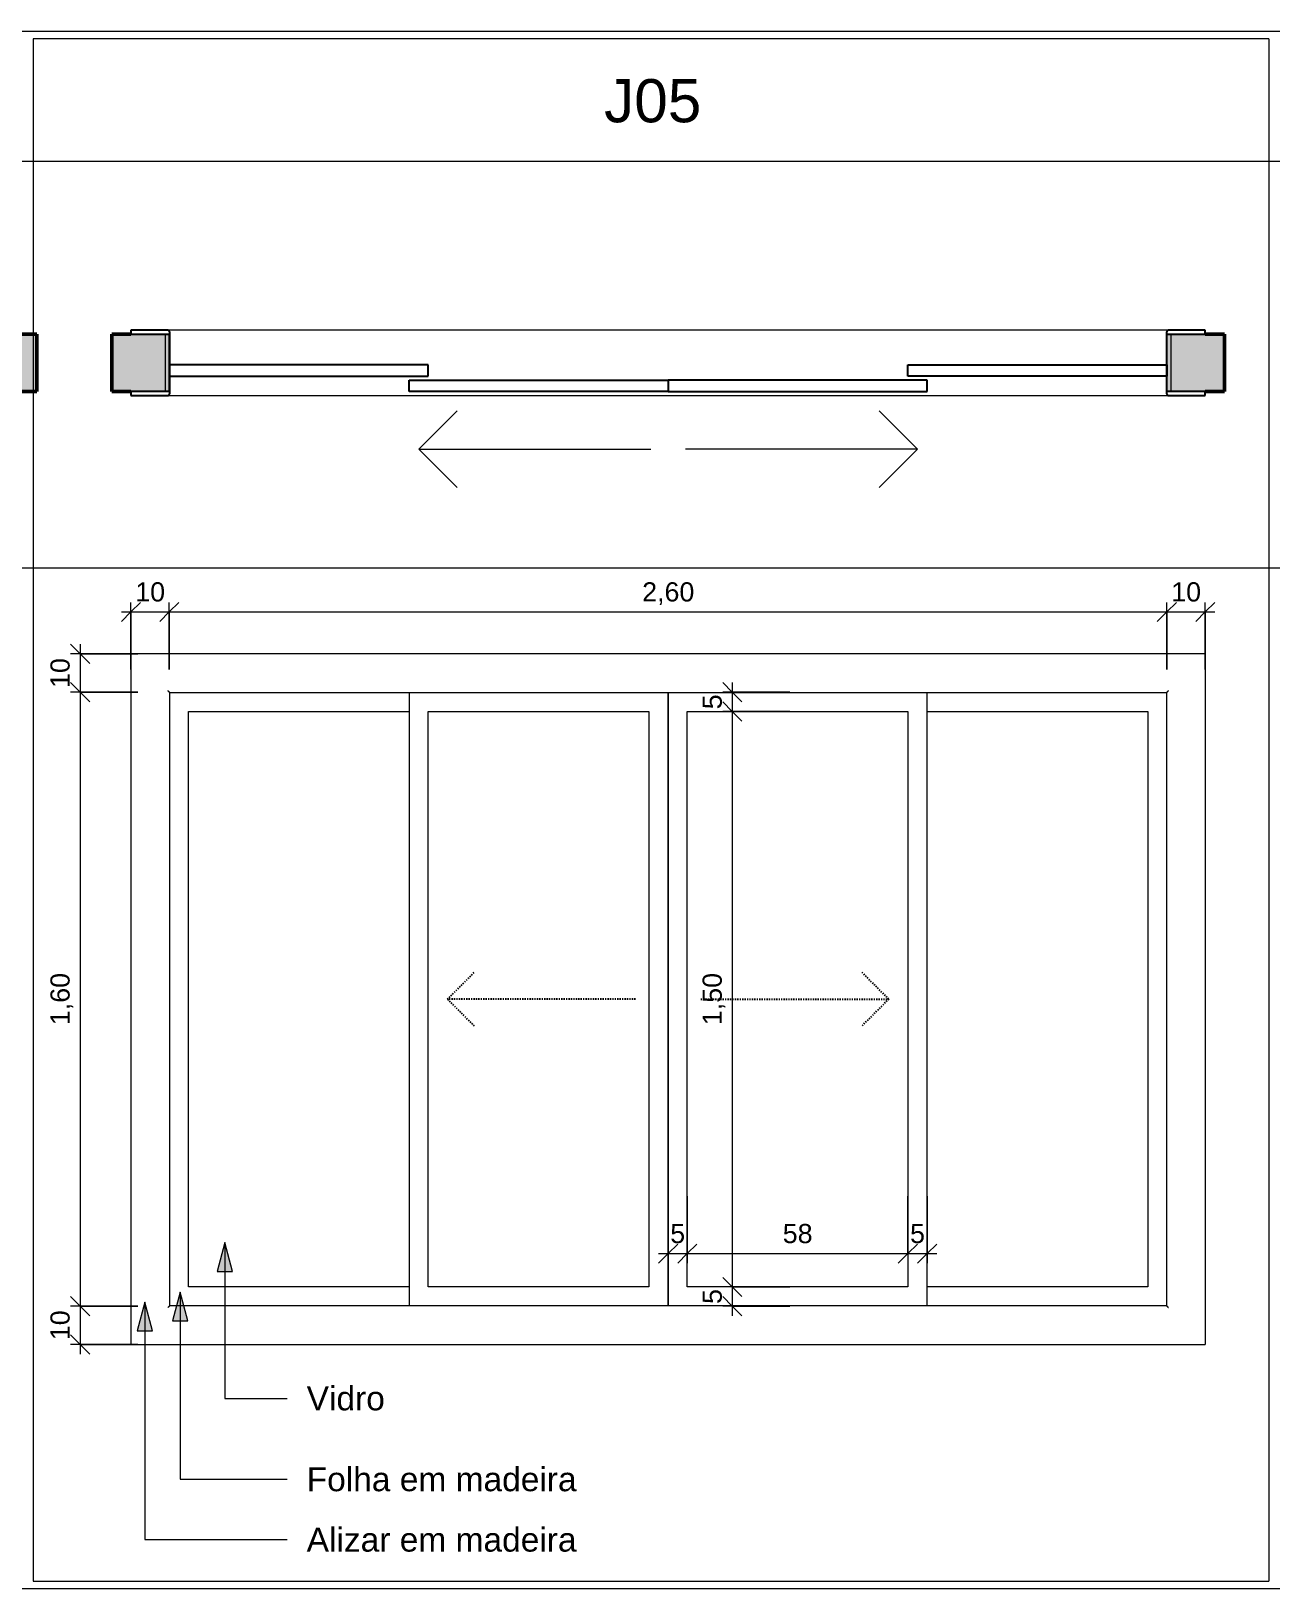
# Model space of a CAD drawing. Header units: millimetres. Extents: x 502 to 64776, y -45 to 5297.
# Drawn here: x 52668 to 55899, y 1167 to 5227 of the extents above; entities that cross this region are included whole.
import ezdxf

# ---------------------------------------------------------------- set-up
doc = ezdxf.new("R2010")
doc.units = ezdxf.units.MM
doc.linetypes.add('Dash', pattern=[6.35, 3.175, -3.175])
for name, color, linetype, lineweight in [('A-ANNO-DIMS', 211, 'Continuous', 9), ('A-ANNO-DIMS-25', 211, 'Continuous', 9), ('A-DETL-THIN', 151, 'Continuous', 9), ('A-GLAZ', 151, 'Continuous', 25), ('A-GLAZ-HDLN', 1, 'Dash', 25), ('A-WALL', 113, 'Continuous', 50), ('A-WALL-PATT', 111, 'Continuous', 25), ('G-ANNO-TEXT', 231, 'Continuous', 9)]:
    doc.layers.add(name, color=color, linetype=linetype, lineweight=lineweight)
doc.styles.add('@Arial Unicode MS', font='ARIALUNI.TTF', dxfattribs={"height": 50})
doc.styles.add('Arial', font='arial.ttf', dxfattribs={"height": 112.5})
doc.styles.add('Arial_3', font='arial.ttf', dxfattribs={"height": 62.5})
doc.dimstyles.new('CRT_-__Metros_-_Linha_de_chamada_3_5_mm', dxfattribs={"dimscale": 304.8, "dimtxt": 50.292243, "dimasz": 0.164042, "dimexe": 0.082021, "dimexo": 0.0625, "dimgap": 0.04101, "dimtad": 1, "dimlfac": 0.001, "dimrnd": 0.01, "dimzin": 0, "dimdsep": 46, "dimtxsty": '@Arial Unicode MS', "dimblk1": 'OBLIQUE', "dimblk2": 'OBLIQUE', "dimsah": 1, "dimcen": 0.09, "dimdle": 0.082021, "dimazin": 0, "dimtfac": 1, "dimtdec": 4, "dimtix": 1, "dimtmove": 0, "dimatfit": 3, "dimfxl": 0.492126, "dimfxlon": 1, "dimtvp": 1, "dimtolj": 1, "dimtzin": 0, "dimarcsym": 2})
doc.dimstyles.new('CRT_-__Metros_-_Linha_de_chamada_3_5_mm_1', dxfattribs={"dimscale": 304.8, "dimtxt": 50.292243, "dimasz": 0.164042, "dimexe": 0.082021, "dimexo": 0.0625, "dimgap": 0.04101, "dimtad": 1, "dimdec": 0, "dimlfac": 0.1, "dimdsep": 46, "dimtxsty": '@Arial Unicode MS', "dimblk1": 'OBLIQUE', "dimblk2": 'OBLIQUE', "dimsah": 1, "dimcen": 0.09, "dimdle": 0.082021, "dimazin": 0, "dimtfac": 1, "dimtdec": 4, "dimtix": 1, "dimtmove": 0, "dimatfit": 3, "dimfxl": 0.492126, "dimfxlon": 1, "dimtvp": 1, "dimtolj": 1, "dimtzin": 0, "dimarcsym": 2})

# ---------------------------------------------------------------- blocks, each defined once
blk = doc.blocks.new('Family - ___-4157164-DETALHAMENTO DE JANELAS')
at = {"layer": 'A-WALL-PATT'}
h = blk.add_hatch(color=256, dxfattribs=at)
h.paths.add_polyline_path([(11636, 4287.4), (11686, 4287.4), (11686, 4437.4), (11536, 4437.4), (11536, 4287.4), (11541.1, 4287.4)])
h.paths.add_polyline_path([(8986.6, 4287.4), (9136, 4287.4), (9136, 4437.4), (8986, 4437.4), (8986, 4287.4)])
at = {"layer": 'A-GLAZ'}
for p, q in [((9132, 4447.4), (9036, 4447.4)), ((9036, 4447.4), (9036, 4437.4)), ((9036, 4437.4), (9136, 4437.4)), ((9136, 4437.4), (9136, 4287.4)), ((9137, 4282.4), (9137, 4442.4)), ((11535, 4442.4), (11535, 4282.4)), ((11536, 4287.4), (11536, 4437.4)), ((11536, 4437.4), (11636, 4437.4)), ((11636, 4447.4), (11540, 4447.4)), ((11636, 4437.4), (11636, 4447.4)), ((9136, 4357.4), (9136, 4327.4)), ((9761, 4357.4), (9136, 4357.4)), ((9761, 4327.4), (9761, 4357.4)), ((10911, 4327.4), (10911, 4357.4)), ((10911, 4357.4), (11536, 4357.4)), ((11536, 4357.4), (11536, 4327.4)), ((9136, 4327.4), (9761, 4327.4)), ((9711, 4287.4), (9711, 4317.4)), ((9711, 4317.4), (10336, 4317.4)), ((10336, 4317.4), (10336, 4287.4)), ((10961, 4317.4), (10336, 4317.4)), ((10336, 4317.4), (10336, 4287.4)), ((11536, 4327.4), (10911, 4327.4)), ((10961, 4287.4), (10961, 4317.4)), ((9036, 4287.4), (9036, 4277.4)), ((9136, 4287.4), (9036, 4287.4)), ((9036, 4277.4), (9132, 4277.4)), ((10336, 4287.4), (9711, 4287.4)), ((10336, 4287.4), (10961, 4287.4)), ((11636, 4287.4), (11536, 4287.4)), ((11540, 4277.4), (11636, 4277.4)), ((11636, 4277.4), (11636, 4287.4))]:
    blk.add_line(p, q, dxfattribs=at)
at = {"layer": 'A-GLAZ', "lineweight": 9}
for p, q in [((9126, 4287.4), (9126, 4437.4)), ((11540, 4447.4), (9132, 4447.4)), ((11546, 4437.4), (11546, 4287.4)), ((9132, 4277.4), (11540, 4277.4)), ((9736, 4137.4), (9836, 4237.4)), ((10936, 4137.4), (10836, 4237.4)), ((9736, 4137.4), (9836, 4037.4)), ((9736, 4137.4), (10291, 4137.4)), ((10936, 4137.4), (10381, 4137.4)), ((10936, 4137.4), (10836, 4037.4))]:
    blk.add_line(p, q, dxfattribs=at)
at = {"layer": 'A-GLAZ'}
for centre, start, end in [((9132, 4442.4), 0, 90), ((11540, 4442.4), 90, 180), ((9132, 4282.4), 270, 0), ((11540, 4282.4), 180, 270)]:
    blk.add_arc(centre, 5, start, end, dxfattribs=at)
at = {"layer": 'A-GLAZ', "lineweight": 9}
for points, knots in [([(9132, 4447.4), (9132.5, 4447.4), (9133.1, 4447.3), (9134, 4447), (9134.4, 4446.8), (9134.8, 4446.6), (9135.2, 4446.3), (9135.5, 4446), (9135.8, 4445.7), (9136.1, 4445.4), (9136.4, 4444.9), (9136.7, 4444.3), (9136.9, 4443.5), (9137, 4442.8), (9137, 4442.4)], [0, 0, 0, 0, 0.166667, 0.25, 0.333333, 0.375, 0.416667, 0.5, 0.541667, 0.583333, 0.666667, 0.75, 0.833333, 1, 1, 1, 1]), ([(11540, 4447.4), (11539.6, 4447.4), (11538.9, 4447.3), (11538.1, 4447), (11537.6, 4446.8), (11537.3, 4446.6), (11536.9, 4446.3), (11536.6, 4446), (11536.3, 4445.7), (11536, 4445.4), (11535.7, 4444.9), (11535.4, 4444.3), (11535.1, 4443.5), (11535, 4442.8), (11535, 4442.4)], [0, 0, 0, 0, 0.166667, 0.25, 0.333333, 0.375, 0.416667, 0.5, 0.541667, 0.583333, 0.666667, 0.75, 0.833333, 1, 1, 1, 1]), ([(9137, 4282.4), (9137, 4282), (9136.9, 4281.3), (9136.7, 4280.5), (9136.4, 4279.9), (9136.1, 4279.4), (9135.8, 4279.1), (9135.5, 4278.8), (9135.1, 4278.4), (9134.6, 4278.1), (9134.2, 4277.9), (9133.8, 4277.7), (9133.1, 4277.5), (9132.5, 4277.4), (9132, 4277.4)], [0, 0, 0, 0, 0.166667, 0.25, 0.333333, 0.416667, 0.458333, 0.5, 0.583333, 0.666667, 0.708333, 0.75, 0.833333, 1, 1, 1, 1]), ([(11535, 4282.4), (11535, 4282), (11535.1, 4281.3), (11535.4, 4280.5), (11535.7, 4279.9), (11536, 4279.4), (11536.3, 4279.1), (11536.6, 4278.8), (11537, 4278.4), (11537.4, 4278.1), (11537.8, 4277.9), (11538.2, 4277.7), (11538.9, 4277.5), (11539.6, 4277.4), (11540, 4277.4)], [0, 0, 0, 0, 0.166667, 0.25, 0.333333, 0.416667, 0.458333, 0.5, 0.583333, 0.666667, 0.708333, 0.75, 0.833333, 1, 1, 1, 1])]:
    blk.add_open_spline(points, degree=3, knots=knots, dxfattribs=at)
at = {"layer": 'A-WALL'}
for p, q in [((9036, 4437.4), (8986, 4437.4)), ((8986, 4437.4), (8986, 4287.4)), ((11686, 4437.4), (11636, 4437.4)), ((11686, 4287.4), (11686, 4437.4)), ((8986, 4287.4), (9036, 4287.4)), ((11636, 4287.4), (11686, 4287.4))]:
    blk.add_line(p, q, dxfattribs=at)
blk = doc.blocks.new('Family - ___-4157260-DETALHAMENTO DE JANELAS')
at = {"layer": 'A-WALL-PATT'}
h = blk.add_hatch(color=256, dxfattribs=at)
h.paths.add_polyline_path([(14634.8, 4287.4), (14780.8, 4287.4), (14780.8, 4437.4), (14630.8, 4437.4), (14630.8, 4287.4)])
h.paths.add_polyline_path([(11930.8, 4287.4), (12030.8, 4287.4), (12030.8, 4437.4), (11880.8, 4437.4), (11880.8, 4287.4)])
at = {"layer": 'A-GLAZ'}
for p, q in [((12026.8, 4447.4), (11930.8, 4447.4)), ((11930.8, 4447.4), (11930.8, 4437.4)), ((11930.8, 4437.4), (12030.8, 4437.4)), ((12030.8, 4437.4), (12030.8, 4287.4)), ((12031.8, 4282.4), (12031.8, 4442.4)), ((14629.8, 4442.4), (14629.8, 4282.4)), ((14630.8, 4287.4), (14630.8, 4437.4)), ((14630.8, 4437.4), (14730.8, 4437.4)), ((14730.8, 4447.4), (14634.8, 4447.4)), ((14730.8, 4437.4), (14730.8, 4447.4)), ((12030.8, 4357.4), (12030.8, 4327.4)), ((12705.8, 4357.4), (12030.8, 4357.4)), ((12705.8, 4327.4), (12705.8, 4357.4)), ((13955.8, 4327.4), (13955.8, 4357.4)), ((13955.8, 4357.4), (14630.8, 4357.4)), ((14630.8, 4357.4), (14630.8, 4327.4)), ((12030.8, 4327.4), (12705.8, 4327.4)), ((12655.8, 4287.4), (12655.8, 4317.4)), ((12655.8, 4317.4), (13330.8, 4317.4)), ((13330.8, 4317.4), (13330.8, 4287.4)), ((14005.8, 4317.4), (13330.8, 4317.4)), ((13330.8, 4317.4), (13330.8, 4287.4)), ((14630.8, 4327.4), (13955.8, 4327.4)), ((14005.8, 4287.4), (14005.8, 4317.4)), ((11930.8, 4287.4), (11930.8, 4277.4)), ((12030.8, 4287.4), (11930.8, 4287.4)), ((11930.8, 4277.4), (12026.8, 4277.4)), ((13330.8, 4287.4), (12655.8, 4287.4)), ((13330.8, 4287.4), (14005.8, 4287.4)), ((14730.8, 4287.4), (14630.8, 4287.4)), ((14634.8, 4277.4), (14730.8, 4277.4)), ((14730.8, 4277.4), (14730.8, 4287.4))]:
    blk.add_line(p, q, dxfattribs=at)
at = {"layer": 'A-GLAZ', "lineweight": 9}
for p, q in [((12020.8, 4287.4), (12020.8, 4437.4)), ((14634.8, 4447.4), (12026.8, 4447.4)), ((14640.8, 4437.4), (14640.8, 4287.4)), ((12026.8, 4277.4), (14634.8, 4277.4)), ((12680.8, 4137.4), (12780.8, 4237.4)), ((13980.8, 4137.4), (13880.8, 4237.4)), ((12680.8, 4137.4), (12780.8, 4037.4)), ((12680.8, 4137.4), (13285.8, 4137.4)), ((13980.8, 4137.4), (13375.8, 4137.4)), ((13980.8, 4137.4), (13880.8, 4037.4))]:
    blk.add_line(p, q, dxfattribs=at)
at = {"layer": 'A-GLAZ'}
for centre, start, end in [((12026.8, 4442.4), 0, 90), ((14634.8, 4442.4), 90, 180), ((12026.8, 4282.4), 270, 0), ((14634.8, 4282.4), 180, 270)]:
    blk.add_arc(centre, 5, start, end, dxfattribs=at)
at = {"layer": 'A-GLAZ', "lineweight": 9}
for points, knots in [([(12026.8, 4447.4), (12027.3, 4447.4), (12027.9, 4447.3), (12028.7, 4447), (12029.2, 4446.8), (12029.6, 4446.6), (12030, 4446.3), (12030.3, 4446), (12030.6, 4445.7), (12030.9, 4445.4), (12031.2, 4444.9), (12031.5, 4444.3), (12031.7, 4443.5), (12031.8, 4442.8), (12031.8, 4442.4)], [0, 0, 0, 0, 0.166667, 0.25, 0.333333, 0.375, 0.416667, 0.5, 0.541667, 0.583333, 0.666667, 0.75, 0.833333, 1, 1, 1, 1]), ([(14634.8, 4447.4), (14634.4, 4447.4), (14633.7, 4447.3), (14632.9, 4447), (14632.4, 4446.8), (14632, 4446.6), (14631.7, 4446.3), (14631.4, 4446), (14631.1, 4445.7), (14630.8, 4445.4), (14630.5, 4444.9), (14630.2, 4444.3), (14629.9, 4443.5), (14629.8, 4442.8), (14629.8, 4442.4)], [0, 0, 0, 0, 0.166667, 0.25, 0.333333, 0.375, 0.416667, 0.5, 0.541667, 0.583333, 0.666667, 0.75, 0.833333, 1, 1, 1, 1]), ([(12031.8, 4282.4), (12031.8, 4282), (12031.7, 4281.3), (12031.5, 4280.5), (12031.2, 4279.9), (12030.9, 4279.4), (12030.6, 4279.1), (12030.3, 4278.8), (12029.9, 4278.4), (12029.4, 4278.1), (12029, 4277.9), (12028.6, 4277.7), (12027.9, 4277.5), (12027.3, 4277.4), (12026.8, 4277.4)], [0, 0, 0, 0, 0.166667, 0.25, 0.333333, 0.416667, 0.458333, 0.5, 0.583333, 0.666667, 0.708333, 0.75, 0.833333, 1, 1, 1, 1]), ([(14629.8, 4282.4), (14629.8, 4282), (14629.9, 4281.3), (14630.2, 4280.5), (14630.5, 4279.9), (14630.8, 4279.4), (14631.1, 4279.1), (14631.4, 4278.8), (14631.8, 4278.4), (14632.2, 4278.1), (14632.6, 4277.9), (14633, 4277.7), (14633.7, 4277.5), (14634.4, 4277.4), (14634.8, 4277.4)], [0, 0, 0, 0, 0.166667, 0.25, 0.333333, 0.416667, 0.458333, 0.5, 0.583333, 0.666667, 0.708333, 0.75, 0.833333, 1, 1, 1, 1])]:
    blk.add_open_spline(points, degree=3, knots=knots, dxfattribs=at)
at = {"layer": 'A-WALL'}
for p, q in [((11930.8, 4437.4), (11880.8, 4437.4)), ((11880.8, 4437.4), (11880.8, 4287.4)), ((14780.8, 4437.4), (14730.8, 4437.4)), ((14780.8, 4287.4), (14780.8, 4437.4)), ((11880.8, 4287.4), (11930.8, 4287.4)), ((14730.8, 4287.4), (14780.8, 4287.4))]:
    blk.add_line(p, q, dxfattribs=at)
blk = doc.blocks.new('Family - ___-4157262-DETALHAMENTO DE JANELAS')
at = {"layer": 'A-GLAZ', "lineweight": 9}
for p, q in [((11930.8, 3603.9), (11930.8, 1803.9)), ((14730.8, 3603.9), (11930.8, 3603.9)), ((14730.8, 3603.9), (14730.8, 1803.9)), ((12031.8, 1904.9), (12031.8, 3502.9)), ((12031.8, 3502.9), (14629.8, 3502.9)), ((12655.8, 3502.9), (12655.8, 1904.9)), ((13330.8, 1904.9), (13330.8, 3502.9)), ((13330.8, 3502.9), (13330.8, 1904.9)), ((14005.8, 1904.9), (14005.8, 3503)), ((14629.8, 3502.9), (14629.8, 1904.9)), ((12080.8, 1953.9), (12080.8, 3453.9)), ((12080.8, 3453.9), (12655.8, 3453.9)), ((12705.8, 1953.9), (12705.8, 3453.9)), ((12705.8, 3453.9), (13280.8, 3453.9)), ((13280.8, 3453.9), (13280.8, 1953.9)), ((13380.8, 3453.9), (13955.8, 3453.9)), ((13380.8, 1953.9), (13380.8, 3453.9)), ((13955.8, 3453.9), (13955.8, 1953.9)), ((14005.8, 3453.9), (14580.8, 3453.9)), ((14580.8, 3453.9), (14580.8, 1953.9)), ((12655.8, 1953.9), (12080.8, 1953.9)), ((13280.8, 1953.9), (12705.8, 1953.9)), ((13955.8, 1953.9), (13380.8, 1953.9)), ((14580.8, 1953.9), (14005.8, 1953.9)), ((14629.8, 1904.9), (12031.8, 1904.9)), ((11930.8, 1803.9), (14730.8, 1803.9))]:
    blk.add_line(p, q, dxfattribs=at)
for points, knots in [([(12031.8, 3502.9), (12031.8, 3502.9), (12031.7, 3503), (12031.5, 3503.3), (12031.2, 3503.6), (12030.9, 3503.9), (12030.6, 3504.2), (12030.3, 3504.5), (12029.9, 3504.9), (12029.4, 3505.3), (12029, 3505.7), (12028.6, 3506.1), (12027.9, 3506.9), (12027.3, 3507.5), (12026.8, 3507.9)], [0, 0, 0, 0, 0.166667, 0.25, 0.333333, 0.416667, 0.458333, 0.5, 0.583333, 0.666667, 0.708333, 0.75, 0.833333, 1, 1, 1, 1]), ([(14634.8, 3507.9), (14634.4, 3507.5), (14633.7, 3506.9), (14632.9, 3506), (14632.4, 3505.5), (14632.1, 3505.2), (14631.7, 3504.8), (14631.4, 3504.5), (14631.1, 3504.2), (14630.8, 3503.9), (14630.5, 3503.6), (14630.2, 3503.3), (14629.9, 3503), (14629.8, 3502.9), (14629.8, 3502.9)], [-1, -1, -1, -1, -0.833333, -0.75, -0.666667, -0.625, -0.583333, -0.5, -0.458333, -0.416667, -0.333333, -0.25, -0.166667, 0, 0, 0, 0]), ([(12031.8, 1904.9), (12031.8, 1904.9), (12031.7, 1904.9), (12031.5, 1904.6), (12031.2, 1904.3), (12030.9, 1904), (12030.6, 1903.7), (12030.3, 1903.4), (12029.9, 1903), (12029.4, 1902.5), (12029, 1902.2), (12028.6, 1901.8), (12027.9, 1901), (12027.3, 1900.4), (12026.8, 1899.9)], [0, 0, 0, 0, 0.166667, 0.25, 0.333333, 0.416667, 0.458333, 0.5, 0.583333, 0.666667, 0.708333, 0.75, 0.833333, 1, 1, 1, 1]), ([(14629.8, 1904.9), (14629.8, 1904.9), (14629.9, 1904.9), (14630.2, 1904.6), (14630.5, 1904.3), (14630.8, 1904), (14631.1, 1903.7), (14631.4, 1903.4), (14631.8, 1903), (14632.2, 1902.5), (14632.6, 1902.2), (14633, 1901.8), (14633.7, 1901), (14634.4, 1900.4), (14634.8, 1899.9)], [0, 0, 0, 0, 0.166667, 0.25, 0.333333, 0.416667, 0.458333, 0.5, 0.583333, 0.666667, 0.708333, 0.75, 0.833333, 1, 1, 1, 1])]:
    blk.add_open_spline(points, degree=3, knots=knots, dxfattribs=at)
at = {"layer": 'A-GLAZ-HDLN'}
for p, q in [((12755.8, 2703.9), (12826.5, 2774.7)), ((13905.8, 2703.9), (13835.1, 2774.7)), ((12755.8, 2703.9), (12826.5, 2633.2)), ((13245.8, 2703.9), (12755.8, 2703.9)), ((13415.8, 2703.9), (13905.8, 2703.9)), ((13905.8, 2703.9), (13835.1, 2633.2))]:
    blk.add_line(p, q, dxfattribs=at)
blk = doc.blocks.new('DIMBLOCK184-DETALHAMENTO DE JANELAS')
at = {"layer": 'A-ANNO-DIMS-25', "lineweight": 18}
for p, q in [((52928.3, 3713.1), (52953.3, 3738.1)), ((53028.3, 3713.1), (53053.3, 3738.1)), ((52928.3, 3713.1), (52903.3, 3688.1)), ((53028.3, 3713.1), (53003.3, 3688.1))]:
    blk.add_line(p, q, dxfattribs=at)
at = {"layer": 'A-ANNO-DIMS-25'}
for p, q in [((52928.3, 3563.1), (52928.3, 3738.1)), ((53028.3, 3563.1), (53028.3, 3738.1)), ((52903.3, 3713.1), (53028.3, 3713.1)), ((52928.3, 3713.1), (52928.3, 3563.1)), ((53028.3, 3713.1), (53028.3, 3563.1))]:
    blk.add_line(p, q, dxfattribs=at)
at = {"layer": 'A-ANNO-DIMS-25', "color": 0, "insert": (52939.6, 3790.5), "char_height": 50, "width": 92.937, "attachment_point": 1, "line_spacing_factor": 1.117605, "style": '@Arial Unicode MS'}
blk.add_mtext('10', dxfattribs=at)
blk = doc.blocks.new('_Oblique')
at = {"color": 0, "linetype": 'ByBlock', "lineweight": -2}
blk.add_line((-0.5, -0.5), (0.5, 0.5), dxfattribs=at)
blk = doc.blocks.new('DIMBLOCK185-DETALHAMENTO DE JANELAS')
at = {"layer": 'A-ANNO-DIMS-25', "lineweight": 18}
for p, q in [((53028.3, 3713.1), (53053.3, 3738.1)), ((55628.3, 3713.1), (55653.3, 3738.1)), ((53028.3, 3713.1), (53003.3, 3688.1)), ((55628.3, 3713.1), (55603.3, 3688.1))]:
    blk.add_line(p, q, dxfattribs=at)
at = {"layer": 'A-ANNO-DIMS-25'}
for p, q in [((53028.3, 3563.1), (53028.3, 3738.1)), ((55628.3, 3563.1), (55628.3, 3738.1)), ((53028.3, 3713.1), (55628.3, 3713.1)), ((53028.3, 3713.1), (53028.3, 3563.1)), ((55628.3, 3713.1), (55628.3, 3563.1))]:
    blk.add_line(p, q, dxfattribs=at)
at = {"layer": 'A-ANNO-DIMS-25', "color": 0, "insert": (54260.7, 3790.5), "char_height": 50, "width": 162.337, "attachment_point": 1, "line_spacing_factor": 1.117605, "style": '@Arial Unicode MS'}
blk.add_mtext('2,60', dxfattribs=at)
blk = doc.blocks.new('DIMBLOCK186-DETALHAMENTO DE JANELAS')
at = {"layer": 'A-ANNO-DIMS-25', "lineweight": 18}
for p, q in [((55628.3, 3713.1), (55653.3, 3738.1)), ((55728.3, 3713.1), (55753.3, 3738.1)), ((55628.3, 3713.1), (55603.3, 3688.1)), ((55728.3, 3713.1), (55703.3, 3688.1))]:
    blk.add_line(p, q, dxfattribs=at)
at = {"layer": 'A-ANNO-DIMS-25'}
for p, q in [((55628.3, 3563.1), (55628.3, 3738.1)), ((55728.3, 3563.1), (55728.3, 3738.1)), ((55628.3, 3713.1), (55753.3, 3713.1)), ((55628.3, 3713.1), (55628.3, 3563.1)), ((55728.3, 3713.1), (55728.3, 3563.1))]:
    blk.add_line(p, q, dxfattribs=at)
at = {"layer": 'A-ANNO-DIMS-25', "color": 0, "insert": (55639.6, 3790.5), "char_height": 50, "width": 92.937, "attachment_point": 1, "line_spacing_factor": 1.117605, "style": '@Arial Unicode MS'}
blk.add_mtext('10', dxfattribs=at)
blk = doc.blocks.new('DIMBLOCK187-DETALHAMENTO DE JANELAS')
at = {"layer": 'A-ANNO-DIMS-25', "lineweight": 18}
for p, q in [((52795.9, 3603.9), (52770.9, 3628.9)), ((52795.9, 3603.9), (52820.9, 3578.9)), ((52795.9, 3503.9), (52770.9, 3528.9)), ((52795.9, 3503.9), (52820.9, 3478.9))]:
    blk.add_line(p, q, dxfattribs=at)
at = {"layer": 'A-ANNO-DIMS-25'}
for p, q in [((52795.9, 3628.9), (52795.9, 3503.9)), ((52945.9, 3603.9), (52770.9, 3603.9)), ((52795.9, 3603.9), (52945.9, 3603.9)), ((52945.9, 3503.9), (52770.9, 3503.9)), ((52795.9, 3503.9), (52945.9, 3503.9))]:
    blk.add_line(p, q, dxfattribs=at)
at = {"layer": 'A-ANNO-DIMS-25', "color": 0, "insert": (52718.5, 3515.2), "char_height": 50, "width": 92.937, "attachment_point": 1, "rotation": 90, "line_spacing_factor": 1.117605, "style": '@Arial Unicode MS'}
blk.add_mtext('10', dxfattribs=at)
blk = doc.blocks.new('DIMBLOCK188-DETALHAMENTO DE JANELAS')
at = {"layer": 'A-ANNO-DIMS-25', "lineweight": 18}
for p, q in [((52795.9, 3503.9), (52770.9, 3528.9)), ((52795.9, 3503.9), (52820.9, 3478.9)), ((52795.9, 1903.9), (52770.9, 1928.9)), ((52795.9, 1903.9), (52820.9, 1878.9))]:
    blk.add_line(p, q, dxfattribs=at)
at = {"layer": 'A-ANNO-DIMS-25'}
for p, q in [((52945.9, 3503.9), (52770.9, 3503.9)), ((52795.9, 3503.9), (52795.9, 1903.9)), ((52795.9, 3503.9), (52945.9, 3503.9)), ((52945.9, 1903.9), (52770.9, 1903.9)), ((52795.9, 1903.9), (52945.9, 1903.9))]:
    blk.add_line(p, q, dxfattribs=at)
at = {"layer": 'A-ANNO-DIMS-25', "color": 0, "insert": (52718.5, 2636.3), "char_height": 50, "width": 162.337, "attachment_point": 1, "rotation": 90, "line_spacing_factor": 1.117605, "style": '@Arial Unicode MS'}
blk.add_mtext('1,60', dxfattribs=at)
blk = doc.blocks.new('DIMBLOCK189-DETALHAMENTO DE JANELAS')
at = {"layer": 'A-ANNO-DIMS-25', "lineweight": 18}
for p, q in [((52795.9, 1903.9), (52770.9, 1928.9)), ((52795.9, 1903.9), (52820.9, 1878.9)), ((52795.9, 1803.9), (52770.9, 1828.9)), ((52795.9, 1803.9), (52820.9, 1778.9))]:
    blk.add_line(p, q, dxfattribs=at)
at = {"layer": 'A-ANNO-DIMS-25'}
for p, q in [((52945.9, 1903.9), (52770.9, 1903.9)), ((52795.9, 1903.9), (52795.9, 1778.9)), ((52795.9, 1903.9), (52945.9, 1903.9)), ((52945.9, 1803.9), (52770.9, 1803.9)), ((52795.9, 1803.9), (52945.9, 1803.9))]:
    blk.add_line(p, q, dxfattribs=at)
at = {"layer": 'A-ANNO-DIMS-25', "color": 0, "insert": (52718.5, 1815.2), "char_height": 50, "width": 92.937, "attachment_point": 1, "rotation": 90, "line_spacing_factor": 1.117605, "style": '@Arial Unicode MS'}
blk.add_mtext('10', dxfattribs=at)
blk = doc.blocks.new('DIMBLOCK190-DETALHAMENTO DE JANELAS')
at = {"layer": 'A-ANNO-DIMS-25'}
for p, q in [((54328.3, 2190.7), (54328.3, 2015.7)), ((54328.3, 2040.7), (54328.3, 2190.7)), ((54378.3, 2190.7), (54378.3, 2015.7)), ((54378.3, 2040.7), (54378.3, 2190.7)), ((54303.3, 2040.7), (54378.3, 2040.7))]:
    blk.add_line(p, q, dxfattribs=at)
at = {"layer": 'A-ANNO-DIMS-25', "lineweight": 18}
for p, q in [((54328.3, 2040.7), (54303.3, 2015.7)), ((54328.3, 2040.7), (54353.3, 2065.7)), ((54378.3, 2040.7), (54353.3, 2015.7)), ((54378.3, 2040.7), (54403.3, 2065.7))]:
    blk.add_line(p, q, dxfattribs=at)
at = {"layer": 'A-ANNO-DIMS-25', "color": 0, "insert": (54333.9, 2118.1), "char_height": 50, "width": 46.468, "attachment_point": 1, "line_spacing_factor": 1.117605, "style": '@Arial Unicode MS'}
blk.add_mtext('5', dxfattribs=at)
blk = doc.blocks.new('DIMBLOCK191-DETALHAMENTO DE JANELAS')
at = {"layer": 'A-ANNO-DIMS-25'}
for p, q in [((54378.3, 2190.7), (54378.3, 2015.7)), ((54378.3, 2040.7), (54378.3, 2190.7)), ((54953.3, 2190.7), (54953.3, 2015.7)), ((54953.3, 2040.7), (54953.3, 2190.7)), ((54378.3, 2040.7), (54953.3, 2040.7))]:
    blk.add_line(p, q, dxfattribs=at)
at = {"layer": 'A-ANNO-DIMS-25', "lineweight": 18}
for p, q in [((54378.3, 2040.7), (54353.3, 2015.7)), ((54378.3, 2040.7), (54403.3, 2065.7)), ((54953.3, 2040.7), (54928.3, 2015.7)), ((54953.3, 2040.7), (54978.3, 2065.7))]:
    blk.add_line(p, q, dxfattribs=at)
at = {"layer": 'A-ANNO-DIMS-25', "color": 0, "insert": (54627.1, 2118.1), "char_height": 50, "width": 92.937, "attachment_point": 1, "line_spacing_factor": 1.117605, "style": '@Arial Unicode MS'}
blk.add_mtext('58', dxfattribs=at)
blk = doc.blocks.new('DIMBLOCK192-DETALHAMENTO DE JANELAS')
at = {"layer": 'A-ANNO-DIMS-25'}
for p, q in [((54953.3, 2190.7), (54953.3, 2015.7)), ((54953.3, 2040.7), (54953.3, 2190.7)), ((55003.3, 2190.7), (55003.3, 2015.7)), ((55003.3, 2040.7), (55003.3, 2190.7)), ((54953.3, 2040.7), (55028.3, 2040.7))]:
    blk.add_line(p, q, dxfattribs=at)
at = {"layer": 'A-ANNO-DIMS-25', "lineweight": 18}
for p, q in [((54953.3, 2040.7), (54928.3, 2015.7)), ((54953.3, 2040.7), (54978.3, 2065.7)), ((55003.3, 2040.7), (54978.3, 2015.7)), ((55003.3, 2040.7), (55028.3, 2065.7))]:
    blk.add_line(p, q, dxfattribs=at)
at = {"layer": 'A-ANNO-DIMS-25', "color": 0, "insert": (54958.9, 2118.1), "char_height": 50, "width": 46.468, "attachment_point": 1, "line_spacing_factor": 1.117605, "style": '@Arial Unicode MS'}
blk.add_mtext('5', dxfattribs=at)
blk = doc.blocks.new('DIMBLOCK193-DETALHAMENTO DE JANELAS')
at = {"layer": 'A-ANNO-DIMS-25', "lineweight": 18}
for p, q in [((54495.6, 3503.9), (54470.6, 3528.9)), ((54495.6, 3503.9), (54520.6, 3478.9)), ((54495.6, 3453.9), (54470.6, 3478.9)), ((54495.6, 3453.9), (54520.6, 3428.9))]:
    blk.add_line(p, q, dxfattribs=at)
at = {"layer": 'A-ANNO-DIMS-25'}
for p, q in [((54645.6, 3503.9), (54470.6, 3503.9)), ((54495.6, 3528.9), (54495.6, 3453.9)), ((54495.6, 3503.9), (54645.6, 3503.9)), ((54645.6, 3453.9), (54470.6, 3453.9)), ((54495.6, 3453.9), (54645.6, 3453.9))]:
    blk.add_line(p, q, dxfattribs=at)
at = {"layer": 'A-ANNO-DIMS-25', "color": 0, "insert": (54418.2, 3459.6), "char_height": 50, "width": 46.468, "attachment_point": 1, "rotation": 90, "line_spacing_factor": 1.117605, "style": '@Arial Unicode MS'}
blk.add_mtext('5', dxfattribs=at)
blk = doc.blocks.new('DIMBLOCK194-DETALHAMENTO DE JANELAS')
at = {"layer": 'A-ANNO-DIMS-25', "lineweight": 18}
for p, q in [((54495.6, 3453.9), (54470.6, 3478.9)), ((54495.6, 3453.9), (54520.6, 3428.9)), ((54495.6, 1953.9), (54470.6, 1978.9)), ((54495.6, 1953.9), (54520.6, 1928.9))]:
    blk.add_line(p, q, dxfattribs=at)
at = {"layer": 'A-ANNO-DIMS-25'}
for p, q in [((54645.6, 3453.9), (54470.6, 3453.9)), ((54495.6, 3453.9), (54495.6, 1953.9)), ((54495.6, 3453.9), (54645.6, 3453.9)), ((54645.6, 1953.9), (54470.6, 1953.9)), ((54495.6, 1953.9), (54645.6, 1953.9))]:
    blk.add_line(p, q, dxfattribs=at)
at = {"layer": 'A-ANNO-DIMS-25', "color": 0, "insert": (54418.2, 2636.3), "char_height": 50, "width": 162.337, "attachment_point": 1, "rotation": 90, "line_spacing_factor": 1.117605, "style": '@Arial Unicode MS'}
blk.add_mtext('1,50', dxfattribs=at)
blk = doc.blocks.new('DIMBLOCK195-DETALHAMENTO DE JANELAS')
at = {"layer": 'A-ANNO-DIMS-25', "lineweight": 18}
for p, q in [((54495.6, 1953.9), (54470.6, 1978.9)), ((54495.6, 1953.9), (54520.6, 1928.9)), ((54495.6, 1903.9), (54470.6, 1928.9)), ((54495.6, 1903.9), (54520.6, 1878.9))]:
    blk.add_line(p, q, dxfattribs=at)
at = {"layer": 'A-ANNO-DIMS-25'}
for p, q in [((54645.6, 1953.9), (54470.6, 1953.9)), ((54495.6, 1953.9), (54495.6, 1878.9)), ((54495.6, 1953.9), (54645.6, 1953.9)), ((54645.6, 1903.9), (54470.6, 1903.9)), ((54495.6, 1903.9), (54645.6, 1903.9))]:
    blk.add_line(p, q, dxfattribs=at)
at = {"layer": 'A-ANNO-DIMS-25', "color": 0, "insert": (54418.2, 1909.6), "char_height": 50, "width": 46.468, "attachment_point": 1, "rotation": 90, "line_spacing_factor": 1.117605, "style": '@Arial Unicode MS'}
blk.add_mtext('5', dxfattribs=at)

msp = doc.modelspace()

# ---------------------------------------------------------------- hatches: boundary and pattern name
at = {"layer": 'G-ANNO-TEXT'}
for points in [[(53173.215, 2069.44), (53153.119, 1994.44), (53193.312, 1994.44)], [(52964.788, 1914.231), (52944.692, 1839.231), (52984.884, 1839.231)], [(53056.57, 1940.516), (53036.474, 1865.516), (53076.666, 1865.516)]]:
    msp.add_hatch(color=7, dxfattribs=at).paths.add_polyline_path(points)

# ---------------------------------------------------------------- linework, layer by layer
at = {"layer": 'A-DETL-THIN'}
for p, q in [((41533.513, 5227.008), (64775.725, 5227.008)), ((52673.245, 5207.008), (52673.245, 1187.008)), ((55894.162, 5207.008), (52673.245, 5207.008)), ((55894.162, 5207.008), (55894.162, 1187.008)), ((56863.513, 4887.008), (41853.513, 4887.008)), ((64745.725, 4887.008), (41853.513, 4887.008)), ((64745.725, 3827.008), (41853.513, 3827.008)), ((52673.245, 1187.008), (55894.162, 1187.008)), ((64775.725, 1167.008), (41533.513, 1167.008))]:
    msp.add_line(p, q, dxfattribs=at)
at = {"layer": 'G-ANNO-TEXT', "color": 7}
for p, q in [((53173.215, 2069.44), (53153.119, 1994.44)), ((53193.312, 1994.44), (53173.215, 2069.44)), ((53173.215, 2069.44), (53173.215, 1663.514)), ((53153.119, 1994.44), (53193.312, 1994.44)), ((52964.788, 1914.231), (52944.692, 1839.231)), ((52984.884, 1839.231), (52964.788, 1914.231)), ((52964.788, 1914.231), (52964.788, 1295.273)), ((53056.57, 1940.516), (53036.474, 1865.516)), ((53076.666, 1865.516), (53056.57, 1940.516)), ((53056.57, 1940.516), (53056.57, 1452.733)), ((52944.692, 1839.231), (52984.884, 1839.231)), ((53036.474, 1865.516), (53076.666, 1865.516)), ((53173.215, 1663.514), (53335.479, 1663.514)), ((53056.57, 1452.733), (53335.479, 1452.733)), ((52964.788, 1295.273), (53335.479, 1295.273))]:
    msp.add_line(p, q, dxfattribs=at)

# ---------------------------------------------------------------- block references
at = {"layer": 'A-GLAZ', "lineweight": 9}
msp.add_blockref('Family - ___-4157262-DETALHAMENTO DE JANELAS', (40997.462, 0), dxfattribs=at)
at = {"layer": 'A-WALL', "lineweight": 25}
for name in ['Family - ___-4157164-DETALHAMENTO DE JANELAS', 'Family - ___-4157260-DETALHAMENTO DE JANELAS']:
    msp.add_blockref(name, (40997.462, 0), dxfattribs=at)

# ---------------------------------------------------------------- texts
at = {"layer": 'G-ANNO-TEXT', "color": 7, "insert": (54161.49, 5101.947), "char_height": 112.5, "width": 308.64969, "attachment_point": 1, "style": 'Arial', "bg_fill": 3, "box_fill_scale": 1.25, "bg_fill_color": 256, "bg_fill_true_color": 13158600, "bg_fill_transparency": 0}
msp.add_mtext('J05', dxfattribs=at)
at = {"layer": 'G-ANNO-TEXT', "color": 7, "char_height": 62.5, "attachment_point": 1, "style": 'Arial_3'}
for s, insert, width in [('Vidro', (53386.279, 1694.764), 244.51469), ('Folha em madeira', (53386.279, 1483.983), 847.78453), ('Alizar em madeira', (53386.279, 1326.523), 849.78875)]:
    msp.add_mtext(s, dxfattribs=dict(at, insert=insert, width=width))

# ---------------------------------------------------------------- dimensions: what is measured, and where the dimension line sits
at = {"layer": 'A-ANNO-DIMS'}
for base, p1, p2, dimstyle, override, picture, middle in [((53028.292, 3713.136), (52928.292, 3563.136), (53028.292, 3563.136), 'CRT_-__Metros_-_Linha_de_chamada_3_5_mm_1', {"dimpost": '<>', "dimfxl": 100}, 'DIMBLOCK184-DETALHAMENTO DE JANELAS', (52978.292, 3751.181)), ((55628.292, 3713.136), (53028.292, 3563.136), (55628.292, 3563.136), 'CRT_-__Metros_-_Linha_de_chamada_3_5_mm', {"dimpost": '<>', "dimfxl": 2600}, 'DIMBLOCK185-DETALHAMENTO DE JANELAS', (54328.292, 3751.181)), ((55728.292, 3713.136), (55628.292, 3563.136), (55728.292, 3563.136), 'CRT_-__Metros_-_Linha_de_chamada_3_5_mm_1', {"dimpost": '<>', "dimfxl": 100}, 'DIMBLOCK186-DETALHAMENTO DE JANELAS', (55678.292, 3751.181)), ((54378.292, 2040.743), (54328.292, 2190.743), (54378.292, 2190.743), 'CRT_-__Metros_-_Linha_de_chamada_3_5_mm_1', {"dimpost": '<>', "dimfxl": 50}, 'DIMBLOCK190-DETALHAMENTO DE JANELAS', (54353.292, 2078.67)), ((54953.291682018, 2040.743224532), (54378.291682018, 2190.743224532), (54953.291682018, 2190.743224532), 'CRT_-__Metros_-_Linha_de_chamada_3_5_mm_1', {"dimpost": '<>', "dimfxl": 575}, 'DIMBLOCK191-DETALHAMENTO DE JANELAS', (54665.791682018, 2078.788927272)), ((55003.292, 2040.743), (54953.292, 2190.743), (55003.292, 2190.743), 'CRT_-__Metros_-_Linha_de_chamada_3_5_mm_1', {"dimpost": '<>', "dimfxl": 50}, 'DIMBLOCK192-DETALHAMENTO DE JANELAS', (54978.292, 2078.67))]:
    dim = msp.add_linear_dim(base=base, p1=p1, p2=p2, dimstyle=dimstyle, override=override, dxfattribs=at)
    dim.commit()
    dim.dimension.update_dxf_attribs({"geometry": picture, "text_midpoint": middle})
for base, p1, p2, dimstyle, override, picture, middle in [((52795.895, 3503.945), (52945.895, 3603.945), (52945.895, 3503.945), 'CRT_-__Metros_-_Linha_de_chamada_3_5_mm_1', {"dimpost": '<>', "dimfxl": 100}, 'DIMBLOCK187-DETALHAMENTO DE JANELAS', (52757.85, 3553.945)), ((52795.895, 1903.945), (52945.895, 3503.945), (52945.895, 1903.945), 'CRT_-__Metros_-_Linha_de_chamada_3_5_mm', {"dimpost": '<>', "dimfxl": 1600}, 'DIMBLOCK188-DETALHAMENTO DE JANELAS', (52757.85, 2703.945)), ((54495.622, 3453.945), (54645.622, 3503.945), (54645.622, 3453.945), 'CRT_-__Metros_-_Linha_de_chamada_3_5_mm_1', {"dimpost": '<>', "dimfxl": 50}, 'DIMBLOCK193-DETALHAMENTO DE JANELAS', (54457.696, 3478.945)), ((54495.622, 1953.945), (54645.622, 3453.945), (54645.622, 1953.945), 'CRT_-__Metros_-_Linha_de_chamada_3_5_mm', {"dimpost": '<>', "dimfxl": 1500}, 'DIMBLOCK194-DETALHAMENTO DE JANELAS', (54457.576, 2703.945)), ((54495.622, 1903.945), (54645.622, 1953.945), (54645.622, 1903.945), 'CRT_-__Metros_-_Linha_de_chamada_3_5_mm_1', {"dimpost": '<>', "dimfxl": 50}, 'DIMBLOCK195-DETALHAMENTO DE JANELAS', (54457.696, 1928.945)), ((52795.895, 1803.945), (52945.895, 1903.945), (52945.895, 1803.945), 'CRT_-__Metros_-_Linha_de_chamada_3_5_mm_1', {"dimpost": '<>', "dimfxl": 100}, 'DIMBLOCK189-DETALHAMENTO DE JANELAS', (52757.85, 1853.945))]:
    dim = msp.add_linear_dim(base=base, p1=p1, p2=p2, angle=90, dimstyle=dimstyle, override=override, dxfattribs=at)
    dim.commit()
    dim.dimension.update_dxf_attribs({"geometry": picture, "text_midpoint": middle})

doc.saveas('drawing.dxf')
